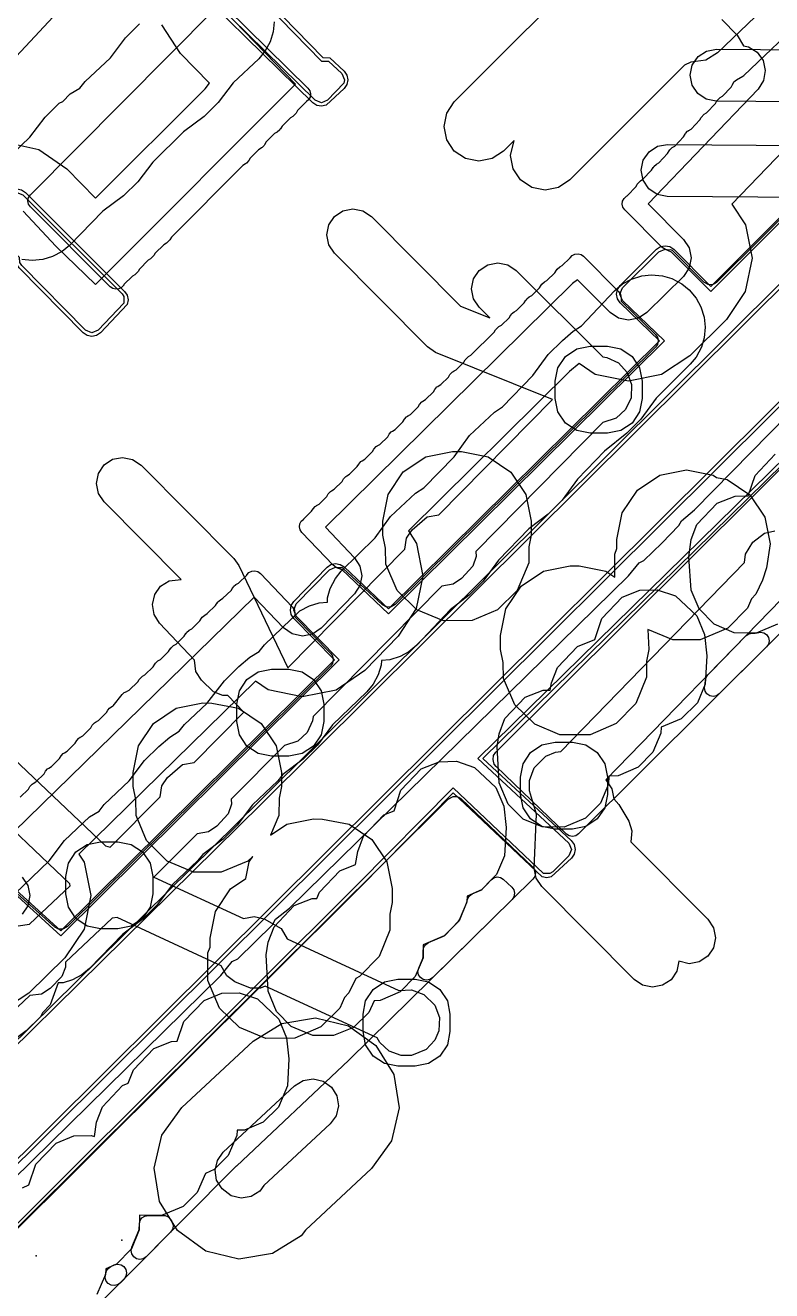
# Model space of a CAD drawing. Header units: metres. Extents: x -2677 to -840, y 169 to 1487.
# Drawn here: x -2305.5 to -2262.6, y 413.3 to 486 of the extents above; entities that cross this region are included whole.
import ezdxf

# ---------------------------------------------------------------- set-up
doc = ezdxf.new("R2010")
doc.units = ezdxf.units.M
for name, color, linetype in [('AI_GREENING_ALLOWED_ZONE', 4, 'Continuous'), ('AI_GREENING_EXCLUSIONS', 1, 'Continuous'), ('AI_GREENING_LAWN', 82, 'Continuous'), ('AI_GREENING_REJECTED', 6, 'Continuous')]:
    doc.layers.add(name, color=color, linetype=linetype)

msp = doc.modelspace()

# ---------------------------------------------------------------- linework, layer by layer
at = {"layer": 'AI_GREENING_ALLOWED_ZONE'}
for points in [[(-2266.479, 448.043), (-2266.484, 448.044), (-2266.456, 448.167), (-2266.447, 448.334), (-2266.405, 448.506), (-2266.306, 448.653), (-2264.114, 450.91), (-2263.947, 451.024), (-2263.748, 451.062), (-2263.582, 451.06), (-2263.484, 451.079), (-2263.478, 451.081), (-2263.286, 451.12), (-2263.094, 451.082), (-2262.932, 450.974), (-2262.823, 450.811), (-2262.785, 450.62), (-2262.823, 450.428), (-2262.932, 450.266), (-2265.653, 447.558), (-2265.815, 447.45), (-2266.007, 447.413), (-2266.198, 447.451), (-2266.36, 447.56), (-2266.468, 447.723), (-2266.505, 447.914), (-2266.479, 448.043)], [(-2282.122, 431.251), (-2282.285, 431.144), (-2282.476, 431.107), (-2282.667, 431.146), (-2282.828, 431.255), (-2282.935, 431.418), (-2282.973, 431.609), (-2282.934, 431.8), (-2282.703, 432.352), (-2282.684, 432.442), (-2282.676, 432.813), (-2282.635, 432.999), (-2282.529, 433.156), (-2282.371, 433.262), (-2281.512, 433.625), (-2281.431, 433.681), (-2280.643, 434.488), (-2280.592, 434.566), (-2280.174, 435.565), (-2280.145, 435.691), (-2280.141, 435.69), (-2280.113, 435.806), (-2280.009, 435.957), (-2279.858, 436.06), (-2279.36, 436.279), (-2279.279, 436.336), (-2278.77, 436.879), (-2278.613, 436.992), (-2278.424, 437.037), (-2278.233, 437.006), (-2278.067, 436.905), (-2277.58, 436.458), (-2277.462, 436.295), (-2277.418, 436.098), (-2277.455, 435.9), (-2277.567, 435.733), (-2282.122, 431.251)], [(-2298.601, 415.2), (-2298.764, 415.091), (-2298.955, 415.052), (-2299.147, 415.09), (-2299.31, 415.199), (-2299.418, 415.362), (-2299.456, 415.554), (-2299.417, 415.745), (-2299.017, 416.703), (-2298.997, 416.794), (-2298.992, 417.09), (-2298.95, 417.279), (-2298.84, 417.439), (-2298.676, 417.544), (-2298.485, 417.58), (-2297.766, 417.571), (-2297.716, 417.58), (-2297.516, 417.578), (-2297.332, 417.498), (-2297.195, 417.352), (-2297.121, 417.232), (-2297.049, 417.023), (-2297.075, 416.804), (-2297.192, 416.617), (-2298.601, 415.2)], [(-2300.916, 414.266), (-2300.888, 414.385), (-2300.785, 414.536), (-2300.635, 414.639), (-2300.432, 414.73), (-2300.24, 414.774), (-2300.046, 414.739), (-2299.88, 414.633), (-2299.768, 414.471), (-2299.728, 414.278), (-2299.765, 414.085), (-2299.873, 413.921), (-2300.104, 413.689), (-2300.255, 413.585), (-2300.434, 413.542), (-2300.616, 413.567), (-2300.777, 413.656), (-2300.895, 413.797), (-2300.953, 413.972), (-2300.945, 414.155), (-2300.919, 414.267), (-2300.916, 414.266)]]:
    msp.add_lwpolyline(points, close=True, dxfattribs=at)
at = {"layer": 'AI_GREENING_EXCLUSIONS'}
for points in [[(-2249.679, 499.813), (-2265.757, 484.422), (-2266.416, 484.002), (-2267.282, 483.889), (-2267.658, 483.708), (-2274.247, 477.111), (-2274.895, 476.676), (-2275.661, 476.523), (-2276.426, 476.675), (-2277.076, 477.107), (-2277.51, 477.756), (-2277.663, 478.521), (-2277.452, 479.376), (-2278.057, 478.77), (-2278.705, 478.335), (-2279.47, 478.182), (-2280.236, 478.333), (-2280.885, 478.766), (-2281.32, 479.415), (-2281.473, 480.18), (-2281.321, 480.945), (-2280.889, 481.595), (-2272.425, 490.08)], [(-2291.784, 499.562), (-2315.076, 474.572)], [(-2291.784, 499.562), (-2315.076, 474.572)], [(-2345.613, 381.466), (-2227.723, 498.653)], [(-2345.473, 381.324), (-2227.582, 498.511)], [(-2305.679, 475.318), (-2303.789, 473.306), (-2301.509, 471.102), (-2300.91, 471.687), (-2290.017, 482.61), (-2294.123, 486.842)], [(-2307.272, 477.677), (-2305.283, 479.568), (-2304.414, 480.709), (-2303.604, 481.519), (-2303.395, 481.627), (-2302.97, 482.052), (-2302.414, 482.395), (-2302.111, 482.768), (-2300.655, 484.133), (-2299.786, 485.273), (-2298.976, 486.084)], [(-2265.501, 486.341), (-2264.614, 485.441), (-2264.265, 484.814), (-2263.963, 484.761), (-2263.469, 484.447), (-2263.133, 483.968), (-2263.006, 483.396), (-2263.108, 482.82), (-2263.422, 482.326), (-2269.733, 475.727), (-2267.704, 473.686), (-2267.38, 473.198), (-2267.268, 472.624), (-2267.384, 472.05), (-2267.71, 471.565), (-2269.808, 469.48), (-2270.295, 469.157), (-2270.87, 469.044), (-2271.443, 469.16), (-2271.929, 469.487), (-2273.799, 471.369), (-2274.082, 471.161), (-2288.296, 457.152), (-2286.616, 455.391), (-2286.308, 454.91), (-2286.201, 454.349), (-2286.313, 453.789), (-2286.625, 453.311), (-2288.536, 451.342), (-2289.031, 451.004), (-2289.618, 450.887), (-2290.205, 451.009), (-2290.697, 451.352), (-2292.396, 453.132), (-2307.049, 438.832)], [(-2306.673, 479.275), (-2304.766, 478.861), (-2303.163, 477.75), (-2301.52, 476.056), (-2295.212, 482.355), (-2294.96, 482.678), (-2296.617, 484.387), (-2297.695, 486.034)], [(-2291.235, 486.203), (-2291.297, 485.619), (-2291.475, 485.046), (-2291.759, 484.523), (-2292.132, 484.078), (-2293.596, 482.7), (-2294.458, 481.566), (-2295.268, 480.755), (-2296.458, 479.88), (-2298.224, 478.136), (-2299.086, 477.001), (-2299.896, 476.191), (-2301.086, 475.315), (-2303.011, 473.348), (-2303.439, 472.995), (-2303.988, 472.704), (-2304.538, 472.539), (-2305.153, 472.481), (-2305.741, 472.542)], [(-2247.528, 481.492), (-2265.831, 481.629), (-2266.404, 481.748), (-2266.888, 482.076), (-2267.21, 482.565), (-2267.319, 483.14), (-2267.201, 483.713), (-2266.872, 484.198), (-2266.383, 484.519), (-2265.808, 484.629), (-2248.074, 484.496)], [(-2306.446, 436.334), (-2303.508, 433.662), (-2287.498, 449.514), (-2289.968, 452.036), (-2290.112, 452.385), (-2289.971, 452.735), (-2288.061, 454.703), (-2287.712, 454.855), (-2287.358, 454.718), (-2284.667, 452.171), (-2268.803, 467.867), (-2271.212, 470.184), (-2271.365, 470.54), (-2271.218, 470.899), (-2269.12, 472.983), (-2268.767, 473.129), (-2268.414, 472.982), (-2266.128, 470.694), (-2255.325, 481.485)], [(-2306.311, 436.482), (-2303.514, 433.937), (-2287.777, 449.52), (-2290.11, 451.895), (-2290.259, 452.12), (-2290.312, 452.384), (-2290.261, 452.649), (-2290.114, 452.875), (-2288.204, 454.843), (-2287.981, 454.997), (-2287.716, 455.055), (-2287.449, 455.008), (-2287.22, 454.863), (-2284.671, 452.448), (-2269.089, 467.865), (-2271.35, 470.04), (-2271.508, 470.267), (-2271.565, 470.538), (-2271.512, 470.81), (-2271.359, 471.041), (-2269.261, 473.125), (-2269.034, 473.276), (-2268.767, 473.329), (-2268.499, 473.275), (-2268.273, 473.123), (-2266.128, 470.977), (-2255.521, 481.572)], [(-2260.893, 479.907), (-2264.931, 475.716), (-2264.143, 474.528), (-2263.768, 472.613), (-2264.154, 470.701), (-2265.243, 469.082), (-2267.34, 466.998), (-2268.966, 465.919), (-2270.88, 465.544), (-2272.793, 465.931), (-2273.714, 466.55), (-2274.255, 466.089), (-2283.522, 456.932), (-2283.056, 456.204), (-2282.701, 454.334), (-2283.072, 452.467), (-2284.113, 450.873), (-2286.024, 448.905), (-2287.674, 447.778), (-2289.634, 447.387), (-2291.59, 447.795), (-2292.321, 448.303), (-2302.475, 438.346), (-2302.171, 437.897), (-2301.782, 435.963), (-2302.171, 434.03), (-2303.278, 432.397), (-2305.353, 430.359), (-2306.964, 429.298)], [(-2250.413, 476.017), (-2268.651, 476.154), (-2269.224, 476.272), (-2269.708, 476.601), (-2270.029, 477.09), (-2270.139, 477.665), (-2270.021, 478.238), (-2269.692, 478.723), (-2269.203, 479.044), (-2268.628, 479.154), (-2248.231, 479.001)], [(-2255.194, 478.072), (-2292.104, 441.374), (-2317.096, 416.774)], [(-2255.053, 477.93), (-2291.963, 441.233), (-2316.959, 416.628)], [(-2306.213, 443.826), (-2300.929, 438.824), (-2300.676, 438.742), (-2297.796, 441.646), (-2297.695, 442.273), (-2297.372, 442.761), (-2296.504, 443.496), (-2295.843, 443.615), (-2292.978, 446.503), (-2293.899, 447.478), (-2294.188, 447.473), (-2294.733, 447.687), (-2295.424, 448.355), (-2295.736, 448.851), (-2295.815, 449.507), (-2297.827, 451.637), (-2298.138, 452.132), (-2298.236, 452.709), (-2298.106, 453.28), (-2297.767, 453.757), (-2297.271, 454.068), (-2296.592, 454.143), (-2301.024, 458.604), (-2301.348, 459.091), (-2301.46, 459.666), (-2301.344, 460.24), (-2301.017, 460.725), (-2300.53, 461.049), (-2299.955, 461.161), (-2299.382, 461.045), (-2298.896, 460.718), (-2293.562, 455.349), (-2293.272, 454.938), (-2290.459, 449.052), (-2283.726, 455.881), (-2283.626, 456.508), (-2283.305, 456.997), (-2282.44, 457.735), (-2281.778, 457.856), (-2275.232, 464.495), (-2281.959, 467.197), (-2282.43, 467.509), (-2287.779, 472.893), (-2288.103, 473.381), (-2288.215, 473.955), (-2288.099, 474.529), (-2287.772, 475.015), (-2287.285, 475.338), (-2286.71, 475.451), (-2286.136, 475.335), (-2285.651, 475.008), (-2280.534, 469.858), (-2278.835, 469.175), (-2279.45, 469.79), (-2279.776, 470.277), (-2279.89, 470.851), (-2279.776, 471.425), (-2279.451, 471.911), (-2278.964, 472.237), (-2278.39, 472.351), (-2277.816, 472.237), (-2277.33, 471.912), (-2272.351, 466.937), (-2272.122, 466.904), (-2271.446, 466.587), (-2270.951, 466.048), (-2270.692, 465.343), (-2270.725, 464.586), (-2271.041, 463.911), (-2271.58, 463.416), (-2272.339, 463.156), (-2279.641, 455.751), (-2279.625, 455.462), (-2279.82, 454.911), (-2280.463, 454.195), (-2280.947, 453.867), (-2281.6, 453.764), (-2289, 446.259), (-2289.033, 446.017), (-2289.349, 445.341), (-2289.888, 444.846), (-2290.653, 444.587), (-2293.711, 441.503), (-2293.697, 441.215), (-2293.893, 440.664), (-2294.538, 439.951), (-2295.024, 439.623), (-2295.676, 439.522), (-2298.152, 437.027), (-2293.012, 434.649), (-2292.388, 434.767), (-2291.819, 434.63), (-2290.832, 434.065), (-2290.495, 433.484), (-2284.084, 430.517), (-2283.337, 430.548), (-2282.632, 430.288), (-2282.003, 429.66), (-2281.744, 428.954), (-2281.777, 428.197), (-2282.003, 427.656), (-2282.498, 427.117), (-2283.337, 426.767), (-2283.931, 426.767), (-2284.636, 427.027), (-2285.175, 427.522), (-2285.318, 427.782), (-2291.753, 430.76), (-2292.019, 430.648), (-2292.605, 430.645), (-2293.495, 431.008), (-2293.968, 431.353), (-2294.286, 431.932), (-2300.276, 434.704), (-2300.546, 434.674), (-2303.247, 432.14), (-2303.242, 431.851), (-2303.458, 431.307), (-2304.129, 430.618), (-2304.625, 430.308), (-2305.281, 430.23), (-2308.066, 427.617)], [(-2313.909, 412.135), (-2294.305, 431.369), (-2293.654, 432.173), (-2293.326, 432.331), (-2291.333, 434.285), (-2291.17, 434.608), (-2290.359, 435.24), (-2270.876, 454.35), (-2270.261, 455.093), (-2269.983, 455.227), (-2268.963, 456.227), (-2267.968, 457.24), (-2267.833, 457.521), (-2267.081, 458.143), (-2251.977, 473.522)], [(-2313.909, 412.135), (-2294.305, 431.369), (-2293.654, 432.173), (-2293.326, 432.331), (-2291.333, 434.285), (-2291.17, 434.608), (-2290.359, 435.24), (-2270.876, 454.35), (-2270.261, 455.093), (-2269.983, 455.227), (-2268.963, 456.227), (-2267.968, 457.24), (-2267.833, 457.521), (-2267.081, 458.143), (-2251.977, 473.522)], [(-2306.143, 436.076), (-2304.172, 437.966), (-2303.291, 439.139), (-2301.85, 440.485), (-2301.305, 440.826), (-2301.01, 441.196), (-2299.57, 442.556), (-2298.69, 443.73), (-2297.879, 444.54), (-2297.249, 445.076), (-2296.703, 445.416), (-2296.402, 445.793), (-2295.11, 447.005), (-2294.088, 448.32), (-2293.278, 449.131), (-2292.647, 449.667), (-2292.101, 450.007), (-2291.806, 450.377), (-2289.766, 452.337), (-2289.216, 452.632), (-2288.654, 452.802), (-2288.179, 452.837), (-2288.179, 453.091), (-2288.02, 453.628), (-2287.723, 454.189), (-2287.383, 454.61), (-2285.431, 456.543), (-2284.55, 457.754), (-2283.117, 459.109), (-2282.643, 459.411), (-2280.896, 461.2), (-2280.015, 462.412), (-2278.583, 463.766), (-2278.109, 464.068), (-2276.362, 465.858), (-2275.481, 467.069), (-2274.671, 467.879), (-2274.049, 468.424), (-2273.575, 468.726), (-2271.681, 470.738), (-2271.209, 471.134), (-2270.7, 471.412), (-2270.113, 471.596), (-2269.546, 471.658), (-2268.91, 471.599), (-2268.377, 471.442), (-2267.811, 471.143), (-2267.382, 470.796), (-2266.979, 470.311), (-2266.711, 469.818), (-2266.526, 469.228), (-2266.464, 468.655), (-2266.523, 468.025), (-2266.681, 467.493), (-2266.979, 466.926), (-2267.318, 466.511), (-2269.278, 464.566), (-2270.153, 463.361), (-2270.963, 462.551), (-2272.242, 461.521), (-2273.812, 459.909), (-2274.687, 458.704), (-2275.497, 457.893), (-2276.593, 457.047), (-2278.346, 455.252), (-2279.221, 454.046), (-2280.032, 453.236), (-2281.128, 452.39), (-2283.034, 450.368), (-2283.494, 449.981), (-2283.998, 449.705), (-2284.59, 449.519), (-2285.08, 449.473), (-2285.083, 449.212), (-2285.255, 448.655), (-2285.545, 448.116), (-2285.906, 447.682), (-2287.885, 445.779), (-2288.759, 444.612), (-2289.57, 443.802), (-2290.746, 442.926), (-2291.039, 442.562), (-2292.487, 441.189), (-2293.361, 440.022), (-2294.172, 439.211), (-2295.348, 438.335), (-2295.64, 437.971), (-2297.089, 436.598), (-2297.963, 435.431), (-2298.773, 434.621), (-2299.95, 433.744), (-2301.856, 431.77), (-2302.297, 431.406), (-2302.83, 431.121), (-2303.381, 430.953), (-2303.654, 430.95), (-2304.121, 429.691), (-2304.565, 429.228), (-2304.683, 428.994), (-2305.494, 428.183), (-2306.673, 427.307)], [(-2255.872, 467.06), (-2279.541, 443.846), (-2274.304, 438.977), (-2274.143, 438.618), (-2274.293, 438.254), (-2275.226, 437.335), (-2275.386, 437.229), (-2275.762, 437.227), (-2280.946, 442.153), (-2286.442, 436.597), (-2343.708, 379.553), (-2345.954, 377.237), (-2346.684, 375.998), (-2346.913, 375.375), (-2347.017, 374.538), (-2346.981, 373.447), (-2277.101, 302.967), (-2276.8, 302.833), (-2266.928, 293.094), (-2265.708, 294.089), (-2265.549, 294.177), (-2265.191, 294.16), (-2262.147, 291.2)], [(-2255.872, 466.78), (-2279.253, 443.846), (-2274.168, 439.124), (-2274.004, 438.895), (-2273.943, 438.621), (-2273.996, 438.345), (-2274.152, 438.111), (-2275.309, 437.045), (-2275.572, 436.992), (-2275.836, 437.041), (-2280.942, 441.872), (-2286.301, 436.455), (-2343.566, 379.412), (-2345.793, 377.115), (-2346.502, 375.912), (-2346.717, 375.328), (-2346.817, 374.527), (-2346.785, 373.534), (-2276.997, 303.146), (-2276.66, 302.975), (-2266.916, 293.363), (-2265.611, 294.367), (-2265.111, 294.343), (-2262.147, 291.482)], [(-2262.299, 451.574), (-2263.531, 451.059), (-2264.8, 451.076), (-2265.95, 451.574), (-2266.806, 452.451), (-2267.259, 453.534), (-2267.404, 455.435), (-2267.274, 456.433), (-2266.935, 457.308), (-2265.774, 458.53), (-2264.745, 458.937), (-2263.99, 458.957), (-2263.593, 460.118), (-2262.432, 461.34)], [(-2262.071, 453.013), (-2272.165, 442.621), (-2271.827, 442.096), (-2271.716, 441.52), (-2271.427, 441.208), (-2270.859, 440.248), (-2270.67, 439.694), (-2270.733, 439.06), (-2266.308, 434.606), (-2265.984, 434.119), (-2265.872, 433.544), (-2265.988, 432.971), (-2266.315, 432.485), (-2266.803, 432.162), (-2267.377, 432.049), (-2267.985, 432.188), (-2268.1, 431.618), (-2268.427, 431.132), (-2268.914, 430.809), (-2269.489, 430.696), (-2270.062, 430.813), (-2270.548, 431.139), (-2275.858, 436.484), (-2276.181, 436.971), (-2276.293, 437.546), (-2276.158, 440.649), (-2276.554, 441.987), (-2276.554, 442.581), (-2276.288, 443.317), (-2275.617, 443.989), (-2275.075, 444.215), (-2274.761, 444.255), (-2264.207, 455.12), (-2264.141, 455.593), (-2263.725, 456.278), (-2263.05, 456.809), (-2262.452, 456.927)], [(-2305.966, 434.232), (-2305.301, 434.326), (-2302.961, 436.521), (-2302.991, 436.646), (-2308.325, 441.695)], [(-2305.731, 437.034), (-2305.399, 436.544), (-2305.282, 435.964), (-2305.399, 435.384), (-2305.731, 434.894)], [(-2305.716, 419.173), (-2305.343, 419.333), (-2304.943, 420.52), (-2303.782, 421.741), (-2302.752, 422.149), (-2301.758, 422.175), (-2301.579, 422.119), (-2301.458, 422.943), (-2301.118, 423.819), (-2299.958, 425.04), (-2299.63, 425.184), (-2299.329, 425.953), (-2298.169, 427.175), (-2297.139, 427.583), (-2296.827, 427.591), (-2296.435, 428.721), (-2295.274, 429.942), (-2294.244, 430.35), (-2293.25, 430.376), (-2292.2, 430.024), (-2290.976, 428.866), (-2290.53, 427.79), (-2290.396, 426.574), (-2290.474, 425.029), (-2290.989, 423.797), (-2291.866, 422.942), (-2292.949, 422.488), (-2293.368, 422.472), (-2293.385, 422.18), (-2293.883, 421.03), (-2294.693, 420.219), (-2295.196, 419.992), (-2295.672, 418.895), (-2296.482, 418.085), (-2297.714, 417.57), (-2298.982, 417.586), (-2298.998, 416.746), (-2299.452, 415.663), (-2300.307, 414.786), (-2300.915, 414.514), (-2300.932, 414.178), (-2301.43, 413.028)]]:
    msp.add_lwpolyline(points, dxfattribs=at)
for points in [[(-2294.685, 488.328), (-2294.112, 488.702), (-2293.57, 488.822), (-2293.015, 488.76), (-2292.468, 488.484), (-2292.284, 488.106), (-2288.445, 484.15), (-2288.043, 484.122), (-2287.212, 483.366), (-2287.06, 483.139), (-2287.006, 482.872), (-2287.059, 482.604), (-2287.21, 482.376), (-2288.258, 481.401), (-2288.524, 481.347), (-2288.79, 481.398), (-2289.018, 481.547), (-2294.8, 487.212), (-2294.954, 487.439), (-2295.01, 487.707), (-2294.958, 487.977), (-2294.685, 488.328)], [(-2293.579, 488.622), (-2293.088, 488.574), (-2292.609, 488.341), (-2292.464, 488.004), (-2288.512, 483.932), (-2288.12, 483.937), (-2287.353, 483.225), (-2287.206, 482.871), (-2287.244, 482.68), (-2288.174, 481.694), (-2288.525, 481.547), (-2288.878, 481.69), (-2294.66, 487.355), (-2294.81, 487.709), (-2294.773, 487.901), (-2294.543, 488.187), (-2294.056, 488.51), (-2293.579, 488.622)], [(-2299.69, 469.94), (-2301.227, 468.324), (-2301.456, 468.171), (-2301.725, 468.118), (-2301.994, 468.173), (-2302.222, 468.327), (-2305.899, 472.059), (-2306.049, 472.287), (-2306.095, 472.582), (-2307.261, 473.789), (-2307.515, 474.274), (-2307.578, 474.799), (-2307.455, 475.308), (-2307.106, 475.807), (-2306.306, 476.538), (-2306.038, 476.592), (-2305.769, 476.539), (-2305.542, 476.388), (-2299.843, 470.703), (-2299.691, 470.476), (-2299.637, 470.208), (-2299.69, 469.94)], [(-2301.725, 468.318), (-2302.079, 468.467), (-2305.757, 472.199), (-2305.864, 472.362), (-2305.881, 472.648), (-2307.118, 473.928), (-2307.331, 474.351), (-2307.378, 474.806), (-2307.265, 475.246), (-2306.964, 475.666), (-2306.229, 476.353), (-2306.037, 476.392), (-2305.683, 476.246), (-2299.984, 470.561), (-2299.875, 470.399), (-2299.875, 470.017), (-2301.369, 468.465), (-2301.725, 468.318)], [(-2271.317, 462.699), (-2272.082, 462.546), (-2273.082, 462.546), (-2273.847, 462.699), (-2274.496, 463.132), (-2274.93, 463.781), (-2275.082, 464.546), (-2275.082, 465.546), (-2274.93, 466.312), (-2274.496, 466.961), (-2273.847, 467.394), (-2273.082, 467.546), (-2272.082, 467.546), (-2271.317, 467.394), (-2270.668, 466.961), (-2270.234, 466.312), (-2270.082, 465.546), (-2270.082, 464.546), (-2270.234, 463.781), (-2270.668, 463.132), (-2271.317, 462.699)], [(-2278.937, 461.185), (-2277.64, 460.317), (-2276.772, 459.02), (-2276.468, 457.489), (-2276.468, 456.683), (-2276.599, 456.024), (-2276.599, 455.099), (-2277.262, 453.513), (-2278.406, 452.39), (-2279.851, 451.786), (-2281.512, 451.77), (-2283.034, 452.39), (-2284.178, 453.513), (-2284.825, 455.022), (-2284.841, 455.942), (-2284.99, 456.692), (-2284.99, 457.494), (-2284.686, 459.025), (-2283.818, 460.322), (-2282.521, 461.19), (-2280.99, 461.494), (-2280.468, 461.489), (-2278.937, 461.185)], [(-2273.699, 454.915), (-2272.168, 454.611), (-2271.657, 454.269), (-2271.657, 455.59), (-2271.533, 455.927), (-2271.533, 456.44), (-2271.228, 457.97), (-2270.361, 459.268), (-2269.064, 460.135), (-2267.533, 460.44), (-2266.002, 460.135), (-2265.803, 460.002), (-2265.2, 459.882), (-2263.903, 459.015), (-2263.035, 457.717), (-2262.731, 456.187), (-2262.938, 454.816), (-2263.164, 454.091), (-2263.557, 453.301), (-2263.806, 453.033), (-2264.035, 452.485), (-2265.158, 451.341), (-2266.744, 450.678), (-2268.328, 450.678), (-2269.768, 451.264), (-2269.699, 450.109), (-2269.83, 449.45), (-2269.83, 448.525), (-2270.45, 447.003), (-2271.573, 445.859), (-2273.082, 445.212), (-2274.82, 445.212), (-2276.265, 445.816), (-2277.409, 446.939), (-2278.056, 448.448), (-2278.072, 449.368), (-2278.221, 450.118), (-2278.221, 450.92), (-2277.917, 452.451), (-2277.049, 453.748), (-2275.752, 454.616), (-2274.221, 454.92), (-2273.699, 454.915)], [(-2272.806, 450.689), (-2272.403, 451.898), (-2271.242, 453.12), (-2270.213, 453.528), (-2269.218, 453.554), (-2268.168, 453.202), (-2266.944, 452.044), (-2266.498, 450.968), (-2266.365, 449.751), (-2266.459, 448.125), (-2266.912, 447.042), (-2267.834, 446.119), (-2268.998, 445.65), (-2269.014, 445.301), (-2269.468, 444.217), (-2270.323, 443.34), (-2271.473, 442.842), (-2272.01, 442.825), (-2272.027, 442.37), (-2272.48, 441.287), (-2273.336, 440.41), (-2274.567, 439.895), (-2275.837, 439.911), (-2276.92, 440.365), (-2277.797, 441.22), (-2278.312, 442.452), (-2278.427, 444.542), (-2278.311, 445.268), (-2277.971, 446.144), (-2276.811, 447.365), (-2275.781, 447.773), (-2275.373, 447.784), (-2275.298, 448.199), (-2274.959, 449.074), (-2273.798, 450.296), (-2272.806, 450.689)], [(-2288.976, 444.563), (-2289.625, 444.129), (-2290.39, 443.977), (-2291.39, 443.977), (-2292.155, 444.129), (-2292.804, 444.563), (-2293.238, 445.212), (-2293.39, 445.977), (-2293.39, 446.977), (-2293.238, 447.742), (-2292.804, 448.391), (-2292.155, 448.825), (-2291.39, 448.977), (-2290.39, 448.977), (-2289.625, 448.825), (-2288.976, 448.391), (-2288.542, 447.742), (-2288.39, 446.977), (-2288.39, 445.977), (-2288.542, 445.212), (-2288.976, 444.563)], [(-2292.466, 438.215), (-2292.764, 437.937), (-2294.286, 437.317), (-2295.87, 437.317), (-2297.392, 437.937), (-2298.579, 439.124), (-2299.183, 440.569), (-2299.199, 441.489), (-2299.348, 442.239), (-2299.348, 443.041), (-2299.044, 444.572), (-2298.176, 445.869), (-2296.879, 446.737), (-2295.348, 447.041), (-2294.826, 447.036), (-2293.295, 446.732), (-2291.998, 445.864), (-2291.13, 444.567), (-2290.826, 443.036), (-2290.826, 442.23), (-2290.957, 441.571), (-2290.973, 440.569), (-2291.443, 439.444), (-2290.509, 440.069), (-2288.978, 440.373), (-2288.456, 440.368), (-2286.925, 440.064), (-2285.628, 439.196), (-2284.76, 437.899), (-2284.456, 436.368), (-2284.456, 435.562), (-2284.587, 434.903), (-2284.587, 433.978), (-2285.207, 432.456), (-2286.33, 431.312), (-2286.551, 431.203), (-2286.95, 430.382), (-2287.199, 430.115), (-2287.471, 429.502), (-2288.552, 428.422), (-2290.06, 427.775), (-2291.721, 427.759), (-2293.243, 428.379), (-2294.387, 429.502), (-2295.05, 431.088), (-2295.05, 432.672), (-2294.926, 433.008), (-2294.926, 433.521), (-2294.622, 435.052), (-2293.755, 436.349), (-2292.864, 436.944), (-2292.674, 437.904), (-2292.466, 438.215)], [(-2272.67, 440.37), (-2273.319, 439.937), (-2274.084, 439.784), (-2275.084, 439.784), (-2275.849, 439.937), (-2276.498, 440.37), (-2276.932, 441.019), (-2277.084, 441.784), (-2277.084, 442.784), (-2276.932, 443.55), (-2276.498, 444.199), (-2275.849, 444.632), (-2275.084, 444.784), (-2274.084, 444.784), (-2273.319, 444.632), (-2272.67, 444.199), (-2272.236, 443.55), (-2272.084, 442.784), (-2272.084, 441.784), (-2272.236, 441.019), (-2272.67, 440.37)], [(-2286.558, 437.753), (-2286.441, 438.504), (-2286.102, 439.379), (-2284.941, 440.601), (-2284.35, 440.843), (-2283.95, 442.033), (-2282.789, 443.255), (-2281.759, 443.662), (-2280.765, 443.689), (-2279.715, 443.337), (-2278.491, 442.178), (-2278.045, 441.103), (-2277.911, 439.886), (-2278.005, 438.26), (-2278.458, 437.176), (-2279.314, 436.299), (-2280.141, 435.936), (-2280.157, 435.605), (-2280.61, 434.522), (-2281.466, 433.645), (-2282.668, 433.136), (-2282.685, 432.395), (-2283.138, 431.311), (-2283.994, 430.434), (-2285.144, 429.936), (-2285.499, 429.92), (-2285.798, 429.245), (-2286.675, 428.389), (-2287.84, 427.92), (-2289.028, 427.92), (-2290.26, 428.434), (-2291.115, 429.311), (-2291.585, 430.477), (-2291.7, 432.566), (-2291.584, 433.293), (-2291.244, 434.168), (-2290.084, 435.39), (-2289.054, 435.797), (-2288.784, 435.805), (-2288.629, 436.168), (-2287.469, 437.39), (-2286.558, 437.753)], [(-2298.809, 434.65), (-2299.458, 434.217), (-2300.223, 434.064), (-2301.223, 434.064), (-2301.989, 434.217), (-2302.638, 434.65), (-2303.071, 435.299), (-2303.223, 436.064), (-2303.223, 437.064), (-2303.071, 437.83), (-2302.638, 438.478), (-2301.989, 438.912), (-2301.223, 439.064), (-2300.223, 439.064), (-2299.458, 438.912), (-2298.809, 438.478), (-2298.376, 437.83), (-2298.223, 437.064), (-2298.223, 436.064), (-2298.376, 435.299), (-2298.809, 434.65)], [(-2281.286, 427.392), (-2281.72, 426.743), (-2282.369, 426.31), (-2283.134, 426.158), (-2284.134, 426.158), (-2284.899, 426.31), (-2285.548, 426.743), (-2285.982, 427.392), (-2286.134, 428.158), (-2286.134, 429.158), (-2285.982, 429.923), (-2285.548, 430.572), (-2284.899, 431.005), (-2284.134, 431.158), (-2283.134, 431.158), (-2282.369, 431.005), (-2281.72, 430.572), (-2281.286, 429.923), (-2281.134, 429.158), (-2281.134, 428.158), (-2281.286, 427.392)], [(-2295.166, 415.517), (-2296.802, 416.715), (-2297.827, 418.375), (-2298.139, 420.301), (-2297.691, 422.199), (-2296.55, 423.782), (-2292.456, 427.595), (-2290.796, 428.62), (-2288.87, 428.932), (-2286.972, 428.484), (-2285.389, 427.343), (-2284.364, 425.683), (-2284.051, 423.758), (-2284.5, 421.859), (-2285.641, 420.276), (-2289.446, 416.732), (-2289.682, 416.406), (-2291.341, 415.381), (-2293.267, 415.068), (-2295.166, 415.517)], [(-2294.24, 419.1), (-2294.548, 419.598), (-2294.642, 420.176), (-2294.507, 420.746), (-2294.165, 421.22), (-2290.07, 425.033), (-2289.573, 425.341), (-2288.995, 425.435), (-2288.425, 425.3), (-2287.95, 424.958), (-2287.643, 424.46), (-2287.549, 423.882), (-2287.684, 423.312), (-2288.026, 422.838), (-2291.832, 419.294), (-2292.067, 418.968), (-2292.565, 418.66), (-2293.142, 418.566), (-2293.712, 418.701), (-2294.24, 419.1)]]:
    msp.add_lwpolyline(points, close=True, dxfattribs=at)
at = {"layer": 'AI_GREENING_LAWN'}
for points in [[(-2293.952, 486.942), (-2289.302, 482.385), (-2289.302, 482.385), (-2289.196, 482.235), (-2289.153, 482.056), (-2289.176, 481.873), (-2289.265, 481.712), (-2289.383, 481.612), (-2289.898, 481.096), (-2289.977, 480.956), (-2290.166, 480.766), (-2290.306, 480.687), (-2290.791, 480.203), (-2290.884, 480.046), (-2290.89, 480.049), (-2290.925, 479.981), (-2291.07, 479.858), (-2291.214, 479.777), (-2291.699, 479.292), (-2291.793, 479.135), (-2291.795, 479.137), (-2291.819, 479.087), (-2291.935, 478.971), (-2291.985, 478.946), (-2291.983, 478.944), (-2292.14, 478.85), (-2292.623, 478.364), (-2292.704, 478.22), (-2292.827, 478.075), (-2292.896, 478.039), (-2292.892, 478.033), (-2293.048, 477.94), (-2297.15, 473.828), (-2297.243, 473.671), (-2297.245, 473.673), (-2297.27, 473.622), (-2297.385, 473.507), (-2297.435, 473.482), (-2297.434, 473.48), (-2297.59, 473.386), (-2298.074, 472.899), (-2298.152, 472.76), (-2298.342, 472.57), (-2298.481, 472.491), (-2298.982, 471.989), (-2299.061, 471.849), (-2299.25, 471.659), (-2299.39, 471.58), (-2299.875, 471.096), (-2299.892, 471.067), (-2300.011, 470.931), (-2300.171, 470.846), (-2300.351, 470.824), (-2300.526, 470.867), (-2300.675, 470.97), (-2305.248, 475.554), (-2305.356, 475.716), (-2305.394, 475.906), (-2305.357, 476.097), (-2305.249, 476.259), (-2294.657, 486.937)], [(-2255.541, 481.412), (-2265.785, 471.23), (-2265.922, 471.134), (-2266.083, 471.088), (-2266.25, 471.098), (-2266.293, 471.108), (-2266.533, 471.241), (-2268.35, 473.051), (-2268.393, 473.078), (-2268.444, 473.085), (-2268.531, 473.076), (-2268.749, 473.104), (-2268.934, 473.221), (-2271.086, 475.387), (-2271.188, 475.536), (-2271.231, 475.711), (-2271.208, 475.89), (-2271.123, 476.05), (-2270.987, 476.169), (-2270.955, 476.188), (-2270.439, 476.728), (-2270.363, 476.869), (-2270.177, 477.063), (-2270.177, 477.063), (-2270.04, 477.145), (-2269.539, 477.667), (-2269.448, 477.825), (-2269.443, 477.822), (-2269.409, 477.891), (-2269.267, 478.017), (-2269.124, 478.102), (-2268.623, 478.624), (-2268.533, 478.782), (-2268.527, 478.779), (-2268.493, 478.848), (-2268.351, 478.974), (-2268.209, 479.059), (-2267.708, 479.581), (-2267.618, 479.739), (-2267.616, 479.738), (-2267.592, 479.789), (-2267.479, 479.907), (-2267.43, 479.932), (-2267.431, 479.935), (-2267.277, 480.032), (-2266.778, 480.556), (-2266.702, 480.697), (-2266.517, 480.891), (-2266.379, 480.973), (-2265.863, 481.512), (-2265.787, 481.654), (-2265.601, 481.848), (-2265.464, 481.93), (-2264.963, 482.452), (-2264.903, 482.556), (-2264.899, 482.57), (-2264.811, 482.745), (-2264.664, 482.872), (-2264.294, 483.081), (-2264.245, 483.117), (-2260.657, 486.518)], [(-2305.837, 441.632), (-2305.369, 442.092), (-2305.287, 442.235), (-2305.162, 442.379), (-2305.094, 442.414), (-2305.097, 442.419), (-2304.94, 442.512), (-2304.472, 442.972), (-2304.389, 443.115), (-2304.265, 443.259), (-2304.196, 443.294), (-2304.2, 443.299), (-2304.042, 443.392), (-2303.574, 443.852), (-2303.492, 443.995), (-2303.367, 444.139), (-2303.299, 444.174), (-2303.302, 444.179), (-2303.145, 444.272), (-2302.677, 444.732), (-2302.594, 444.875), (-2302.47, 445.019), (-2302.402, 445.054), (-2302.405, 445.059), (-2302.247, 445.152), (-2301.78, 445.612), (-2301.697, 445.755), (-2301.573, 445.899), (-2301.504, 445.934), (-2301.508, 445.94), (-2301.35, 446.032), (-2300.882, 446.492), (-2300.806, 446.625), (-2300.704, 446.75), (-2300.568, 446.836), (-2300.523, 446.855), (-2300.493, 446.882), (-2299.98, 447.533), (-2299.856, 447.644), (-2299.703, 447.709), (-2299.688, 447.713), (-2299.573, 447.777), (-2299.088, 448.252), (-2299.007, 448.391), (-2298.816, 448.579), (-2298.675, 448.656), (-2298.206, 449.115), (-2298.111, 449.271), (-2298.105, 449.267), (-2298.069, 449.335), (-2297.923, 449.457), (-2297.778, 449.536), (-2297.309, 449.995), (-2297.213, 450.151), (-2297.208, 450.147), (-2297.171, 450.215), (-2297.025, 450.337), (-2296.881, 450.416), (-2296.411, 450.875), (-2296.316, 451.031), (-2296.31, 451.027), (-2296.274, 451.095), (-2296.128, 451.217), (-2295.983, 451.296), (-2295.514, 451.755), (-2295.418, 451.911), (-2295.413, 451.907), (-2295.377, 451.975), (-2295.231, 452.097), (-2295.086, 452.176), (-2294.616, 452.635), (-2294.521, 452.791), (-2294.516, 452.787), (-2294.479, 452.855), (-2294.333, 452.977), (-2294.188, 453.057), (-2293.719, 453.515), (-2293.624, 453.671), (-2293.618, 453.668), (-2293.582, 453.735), (-2293.436, 453.857), (-2293.291, 453.937), (-2292.822, 454.395), (-2292.817, 454.402), (-2292.696, 454.538), (-2292.533, 454.62), (-2292.352, 454.64), (-2292.177, 454.593), (-2292.029, 454.486), (-2290.184, 452.552), (-2290.076, 452.377), (-2290.047, 452.174), (-2290.055, 452.04), (-2290.048, 451.991), (-2290.021, 451.95), (-2287.997, 449.898), (-2287.894, 449.744), (-2287.886, 449.726), (-2287.845, 449.526), (-2287.888, 449.327), (-2287.896, 449.309), (-2288.001, 449.157), (-2303.122, 434.184), (-2303.355, 434.054), (-2303.402, 434.042), (-2303.642, 434.043), (-2303.854, 434.155), (-2306.363, 436.393)], [(-2343.692, 379.428), (-2281.236, 441.512), (-2280.998, 441.644), (-2280.953, 441.654), (-2280.789, 441.665), (-2280.63, 441.622), (-2280.494, 441.53), (-2276.381, 437.625), (-2276.267, 437.462), (-2276.226, 437.267), (-2276.263, 437.071), (-2276.375, 436.906), (-2286.943, 426.506), (-2286.951, 426.499), (-2293.412, 420.418), (-2293.418, 420.412), (-2330.892, 382.738)]]:
    msp.add_lwpolyline(points, dxfattribs=at)
for points in [[(-2288.812, 458.38), (-2288.816, 458.386), (-2288.658, 458.478), (-2288.213, 458.916), (-2288.131, 459.059), (-2288.006, 459.203), (-2287.938, 459.238), (-2287.941, 459.244), (-2287.783, 459.336), (-2287.339, 459.774), (-2287.256, 459.917), (-2287.131, 460.061), (-2287.063, 460.096), (-2287.066, 460.101), (-2286.909, 460.194), (-2286.464, 460.632), (-2286.381, 460.775), (-2286.257, 460.918), (-2286.189, 460.953), (-2286.192, 460.959), (-2286.034, 461.051), (-2285.589, 461.489), (-2285.507, 461.632), (-2285.382, 461.776), (-2285.314, 461.811), (-2285.317, 461.817), (-2285.16, 461.909), (-2284.715, 462.347), (-2284.632, 462.49), (-2284.508, 462.634), (-2284.439, 462.669), (-2284.443, 462.674), (-2284.285, 462.767), (-2283.84, 463.205), (-2283.758, 463.348), (-2283.633, 463.491), (-2283.565, 463.526), (-2283.568, 463.532), (-2283.411, 463.624), (-2282.966, 464.062), (-2282.883, 464.205), (-2282.759, 464.349), (-2282.69, 464.384), (-2282.694, 464.39), (-2282.536, 464.482), (-2282.091, 464.92), (-2282.009, 465.063), (-2281.884, 465.207), (-2281.816, 465.242), (-2281.819, 465.247), (-2281.661, 465.34), (-2281.217, 465.778), (-2281.134, 465.921), (-2281.009, 466.064), (-2280.941, 466.099), (-2280.944, 466.105), (-2280.787, 466.197), (-2280.342, 466.635), (-2280.262, 466.774), (-2280.071, 466.962), (-2279.93, 467.039), (-2278.593, 468.35), (-2278.513, 468.49), (-2278.321, 468.677), (-2278.181, 468.754), (-2277.734, 469.191), (-2277.639, 469.346), (-2277.633, 469.343), (-2277.597, 469.411), (-2277.451, 469.532), (-2277.306, 469.612), (-2276.86, 470.048), (-2276.764, 470.204), (-2276.759, 470.201), (-2276.722, 470.268), (-2276.576, 470.39), (-2276.432, 470.47), (-2275.985, 470.906), (-2275.89, 471.062), (-2275.884, 471.058), (-2275.848, 471.126), (-2275.702, 471.248), (-2275.557, 471.327), (-2275.111, 471.764), (-2275.015, 471.919), (-2275.01, 471.916), (-2274.973, 471.984), (-2274.827, 472.105), (-2274.683, 472.185), (-2274.236, 472.621), (-2274.231, 472.629), (-2274.111, 472.763), (-2273.952, 472.846), (-2273.773, 472.866), (-2273.598, 472.823), (-2273.451, 472.72), (-2271.438, 470.695), (-2271.327, 470.524), (-2271.293, 470.322), (-2271.299, 470.186), (-2271.291, 470.137), (-2271.263, 470.096), (-2269.322, 468.228), (-2269.213, 468.071), (-2269.209, 468.064), (-2269.166, 467.864), (-2269.207, 467.663), (-2269.21, 467.656), (-2269.317, 467.498), (-2284.276, 452.699), (-2284.512, 452.568), (-2284.559, 452.557), (-2284.802, 452.56), (-2285.014, 452.677), (-2287.275, 454.776), (-2287.315, 454.8), (-2287.361, 454.807), (-2287.473, 454.802), (-2287.683, 454.837), (-2287.859, 454.956), (-2289.654, 456.837), (-2289.752, 456.987), (-2289.792, 457.162), (-2289.767, 457.339), (-2289.681, 457.497), (-2289.545, 457.613), (-2289.533, 457.621), (-2289.088, 458.059), (-2289.005, 458.202), (-2288.881, 458.345), (-2288.812, 458.38)], [(-2278.507, 444.211), (-2256.142, 466.455), (-2255.99, 466.559), (-2255.972, 466.567), (-2255.774, 466.608), (-2255.575, 466.568), (-2255.557, 466.56), (-2255.404, 466.457), (-2251.368, 462.488), (-2251.258, 462.325), (-2251.219, 462.133), (-2251.257, 461.94), (-2251.366, 461.777), (-2273.74, 439.51), (-2273.899, 439.403), (-2274.088, 439.364), (-2274.277, 439.399), (-2274.439, 439.503), (-2278.488, 443.395), (-2278.589, 443.531), (-2278.638, 443.693), (-2278.651, 443.794), (-2278.627, 444.019), (-2278.507, 444.211)]]:
    msp.add_lwpolyline(points, close=True, dxfattribs=at)
at = {"layer": 'AI_GREENING_REJECTED'}
for p in [(-2300, 416.16), (-2304.92, 415.25)]:
    msp.add_point(p, dxfattribs=at)

doc.saveas('drawing.dxf')
